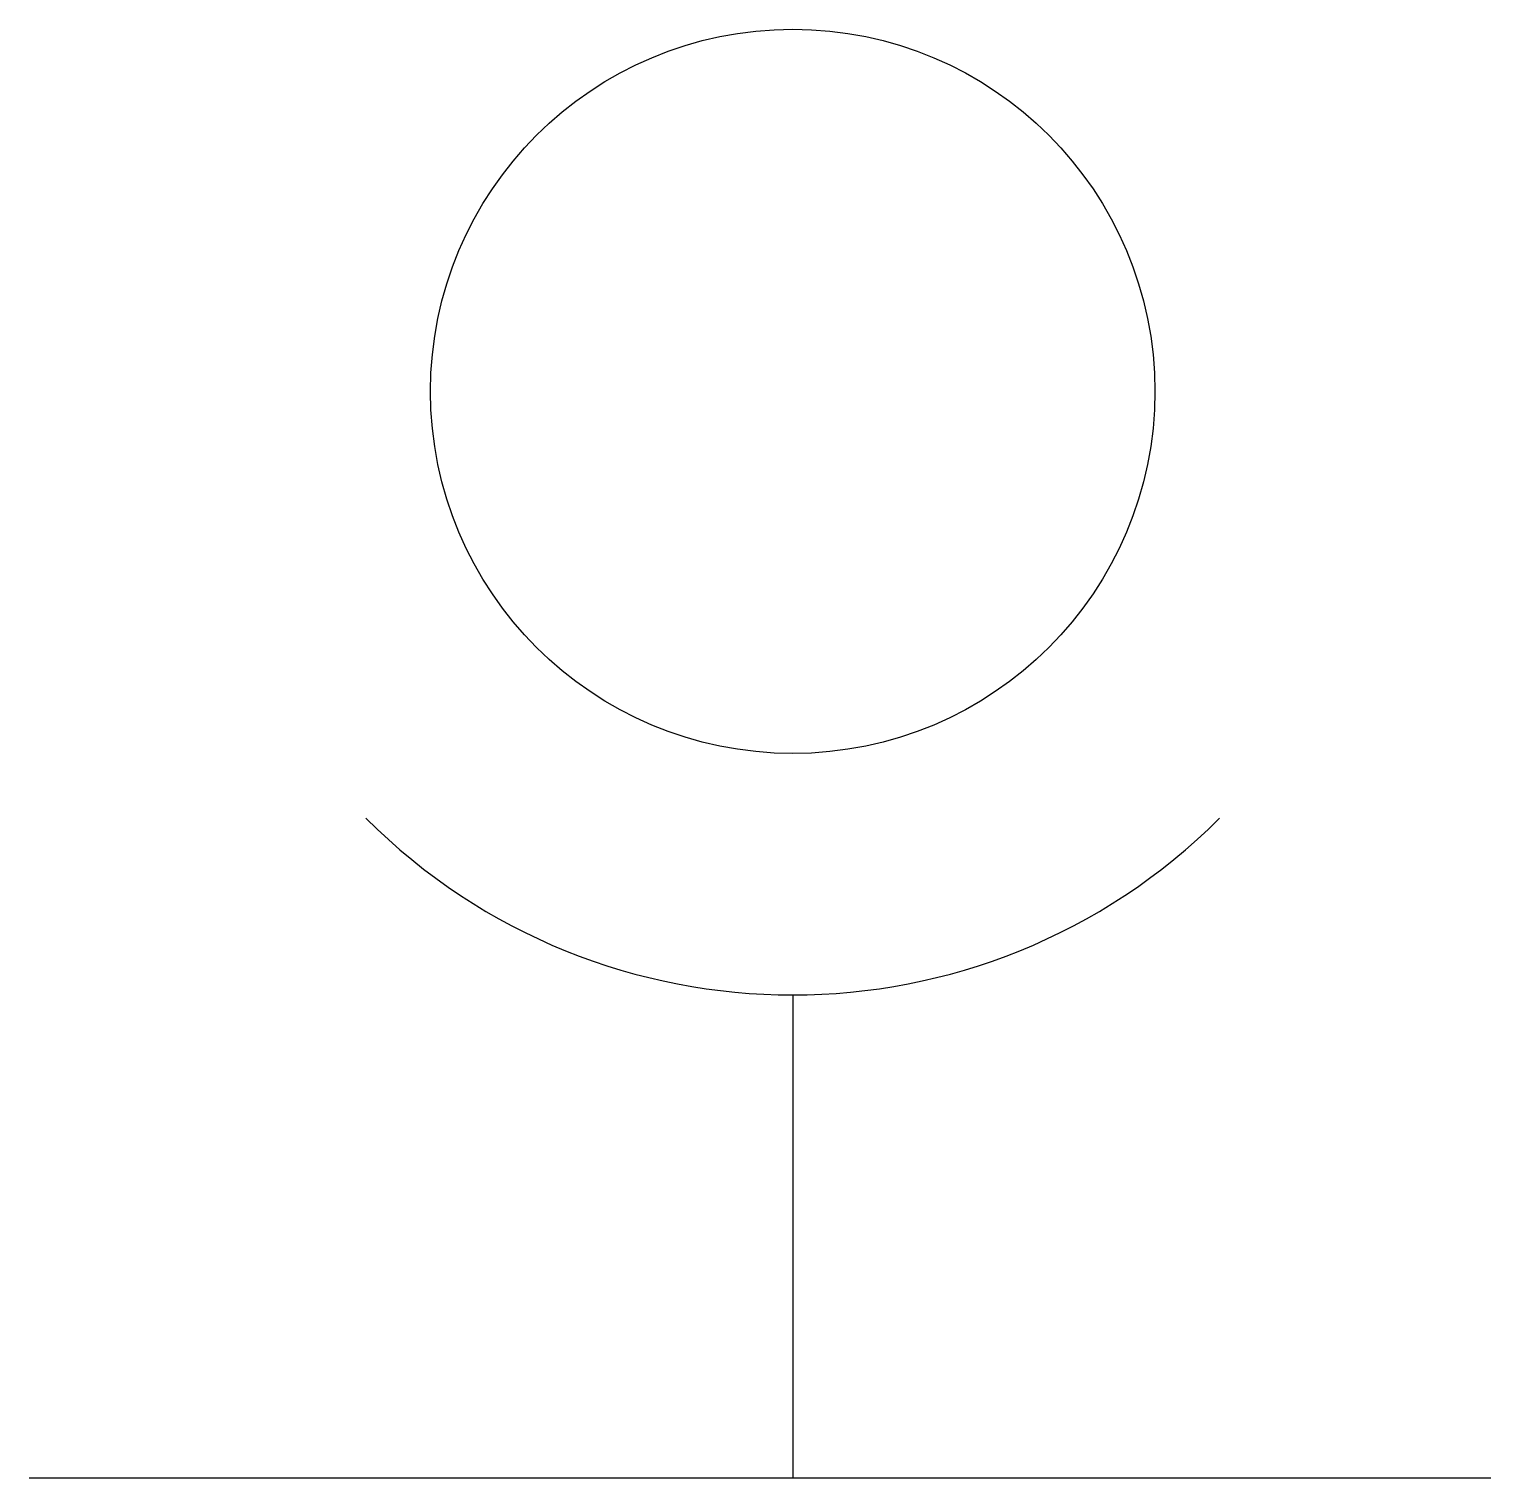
# Model space of a CAD drawing. Header units: millimetres. Extents: x -2929.731 to -2929.226, y 3733.967 to 3734.467.
import ezdxf

# ---------------------------------------------------------------- set-up
doc = ezdxf.new("R2010")
doc.units = ezdxf.units.MM
doc.header["$LTSCALE"] = 10
doc.layers.add('Ele_diagramas', color=2, linetype='Continuous')

msp = doc.modelspace()

# ---------------------------------------------------------------- linework, layer by layer
at = {"layer": 'Ele_diagramas', "color": 4}
for p, q in [((-2929.46705, 3734.13324), (-2929.46705, 3733.96657)), ((-2929.73053, 3733.96657), (-2929.22615, 3733.96657))]:
    msp.add_line(p, q, dxfattribs=at)
at = {"layer": 'Ele_diagramas', "color": 2}
msp.add_circle((-2929.46705, 3734.34157), 0.125, dxfattribs=at)
at = {"layer": 'Ele_diagramas', "color": 3}
msp.add_arc((-2929.46705, 3734.34157), 0.20833, 225, 315, dxfattribs=at)

doc.saveas('drawing.dxf')
